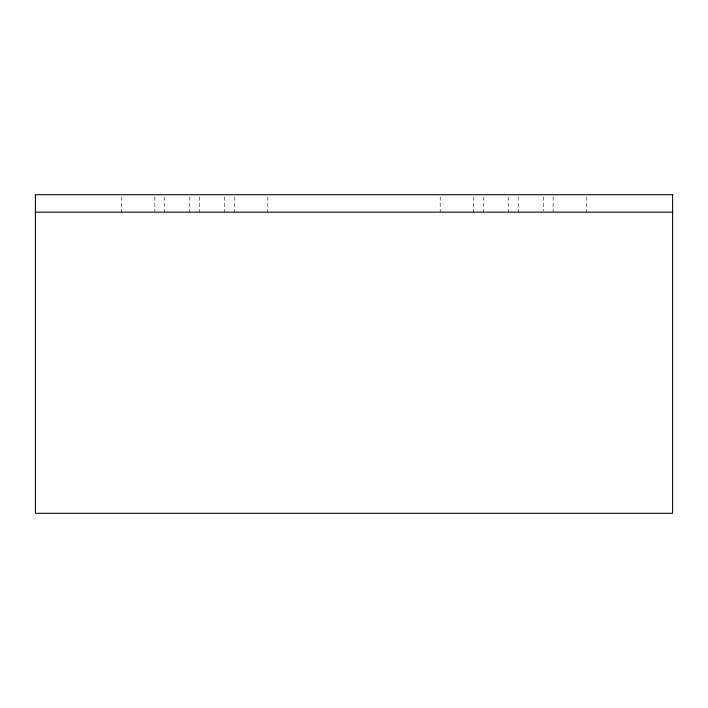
<?xml version="1.0" encoding="UTF-8"?>
<svg xmlns="http://www.w3.org/2000/svg" width="708" height="708" viewBox="0 0 708 708"><rect width="100%" height="100%" fill="white"/><g stroke="black" fill="none" stroke-linecap="round" stroke-linejoin="round"><path stroke-width="0.53" stroke-dasharray="3.54 2.66" d="M586.401 196.886L586.401 212.161M553.125 196.886L553.125 212.161M543.302 196.886L543.302 211.064M518.212 196.886L518.212 212.161M508.388 196.886L508.388 212.161M483.299 196.886L483.299 212.161M473.475 196.886L473.475 212.161M440.199 196.886L440.199 212.161M267.801 196.886L267.801 212.161M234.525 196.886L234.525 212.161M224.702 196.886L224.702 212.161M199.612 196.886L199.612 212.161M189.788 196.886L189.788 212.161M164.698 196.886L164.698 212.161M154.875 196.886L154.875 212.161M121.599 196.886L121.599 212.161"/><path stroke-width="1.06" d="M35.4 212.161L672.6 212.161M672.6 194.7L35.4 194.7L35.4 513.3L672.6 513.3L672.6 194.7"/></g></svg>
